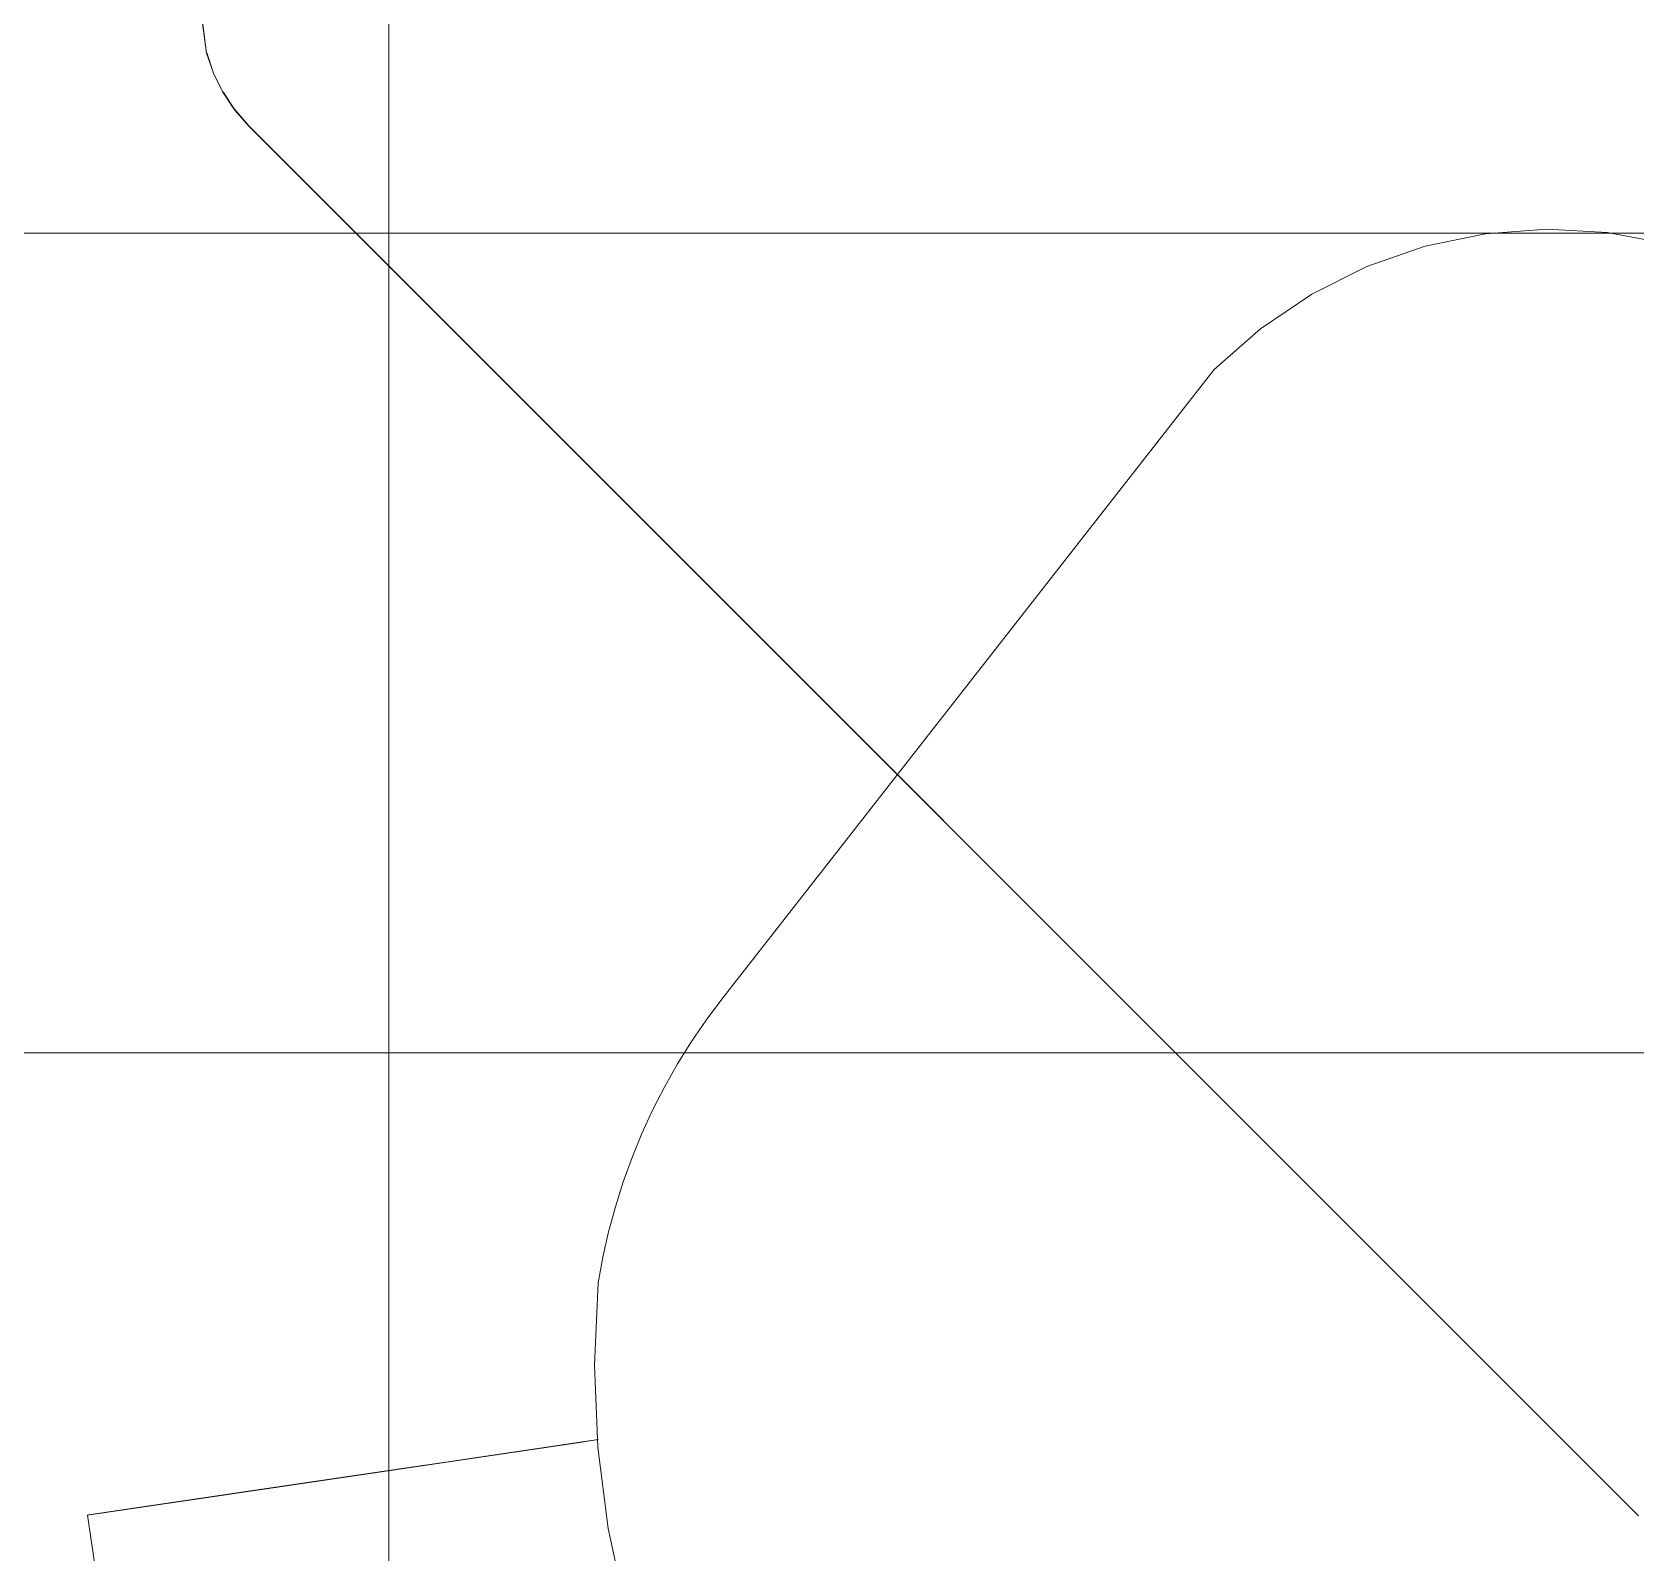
# Model space of a CAD drawing. Extents: x -566 to 72611, y -487 to 32334.
# Drawn here: x 15.15 to 28.14, y 206.95 to 219.27 of the extents above; entities that cross this region are included whole.
import ezdxf

# ---------------------------------------------------------------- set-up
doc = ezdxf.new("R2010")
doc.units = 0
doc.header["$LTSCALE"] = 0.5
doc.header["$MEASUREMENT"] = 0
doc.layers.add('ceilling', color=141, linetype='CONTINUOUS', lineweight=18)
doc.layers.add('floor', color=7, linetype='CONTINUOUS', lineweight=5, true_color=0xcfcfcf)
doc.layers.add('layout', color=7, linetype='CONTINUOUS', lineweight=5, true_color=0xcfcfcf)

msp = doc.modelspace()

# ---------------------------------------------------------------- hatches: boundary and pattern name
at = {"layer": 'floor'}
h = msp.add_hatch(dxfattribs=at)
h.set_pattern_fill('ANSI37', color=256, scale=100, angle=45)
h.set_pattern_definition([(90, (243.028, 267.632), (-12.5, 9e-16), []), (180, (243.028, 267.632), (-9e-16, -12.5), [])])
h.paths.add_polyline_path([(253.46925, 349.5), (154.11744, 349.5), (154.11744, 348.5), (101.14781, 348.5), (101.14781, 349.5), (0, 349.5), (0, 344.5), (36, 344.5, -0.33835703), (0, 308.66941), (0, 308.5), (0, 173.75), (253.46925, 173.75)])
h.paths.add_polyline_path([(36, 344.5), (0, 344.5), (0, 308.66941, 0.33835703)], flags=17)
h.paths.add_polyline_path([(253.46925, 173.75), (0, 173.75), (0, 173.74997), (0, 169.75), (253.46925, 169.75)])
h.paths.add_polyline_path([(253.46925, 169.75), (0, 169.75), (0, 149.21137), (36, 149.21137, -0.33835703), (0, 113.38078), (0, 113.21137), (0, 29.94998), (0, -5), (253.46925, -5)])
h.paths.add_polyline_path([(36, 149.21137), (0, 149.21137), (0, 113.38078, 0.33835703)], flags=17)
h.paths.add_polyline_path([(575.25, 169.75), (510, 169.75), (474.75, 169.75), (327.5, 169.75), (285.46925, 169.75), (285.46925, 165.75), (253.46925, 165.75), (253.46925, -5), (263.99725, -5), (263.99725, 95.99051), (287, 95.99051), (287, 97.5), (292, 97.5), (292, -5), (341.25, -5), (341.25, 13.02988), (341.25012, 15.02988), (346.24839, 15.02988, 0.36108524), (374.08728, 41.24999), (346.25012, 41.24999), (346.25012, 42.99999), (341.25, 42.99999), (341.25, 44.99999), (341.25, 97.5), (357.75, 97.5), (405.75, 97.5), (575.25, 97.5)])

# ---------------------------------------------------------------- linework, layer by layer
at = {"layer": 'ceilling'}
msp.add_line((0, 211), (533.5, 211), dxfattribs=at)
at = {"layer": 'layout'}
for points in [[(16.56048, 219.09912, -69.73263), (16.51736, 219.43951, -69.72025), (16.51563, 219.43951, -69.73263)], [(16.61572, 218.93615, -69.73263), (16.56212, 219.09955, -69.72025), (16.56048, 219.09912, -69.73263)], [(16.69181, 218.78186, -69.73263), (16.6174, 218.93688, -69.72025), (16.61572, 218.93615, -69.73263)], [(16.6174, 218.93688, -69.72025), (16.69181, 218.78186, -69.73263), (16.69332, 218.78276, -69.72025)], [(16.78736, 218.63883, -69.73263), (16.69332, 218.78276, -69.72025), (16.69181, 218.78186, -69.73263)], [(16.78883, 218.63995, -69.72025), (16.69517, 218.78384, -69.71432), (16.69332, 218.78276, -69.72025)], [(16.69332, 218.78276, -69.72025), (16.78736, 218.63883, -69.73263), (16.78883, 218.63995, -69.72025)], [(16.90082, 218.50949, -69.73263), (16.78883, 218.63995, -69.72025), (16.78736, 218.63883, -69.73263)], [(16.90216, 218.51074, -69.72025), (16.79051, 218.64121, -69.71432), (16.78883, 218.63995, -69.72025)], [(16.78883, 218.63995, -69.72025), (16.90082, 218.50949, -69.73263), (16.90216, 218.51074, -69.72025)], [(28.16136, 207.24895, -69.73263), (16.90216, 218.51074, -69.72025), (16.90082, 218.50949, -69.73263)], [(26.43248, 217.53406, -80.51045), (26.92021, 217.6357, -79.38364), (26.92021, 217.6357, -80.51045)], [(26.92021, 217.6357, -79.38364), (26.43248, 217.53406, -80.51045), (26.43248, 217.53406, -79.38364)], [(26.92021, 217.6357, -80.51045), (27.41563, 217.67303, -79.38364), (27.41563, 217.67303, -80.51045)], [(27.41563, 217.67303, -79.38364), (26.92021, 217.6357, -80.51045), (26.92021, 217.6357, -79.38364)], [(27.41563, 217.67303, -79.38364), (27.91048, 217.6455, -80.51045), (27.41563, 217.67303, -80.51045)], [(27.91048, 217.6455, -80.51045), (27.41563, 217.67303, -79.38364), (27.91048, 217.6455, -79.38364)], [(27.91048, 217.6455, -79.38364), (28.39623, 217.55353, -80.51045), (27.91048, 217.6455, -80.51045)], [(28.39623, 217.55353, -80.51045), (27.91048, 217.6455, -79.38364), (28.39623, 217.55353, -79.38364)], [(25.96102, 217.36989, -80.51045), (26.43248, 217.53406, -79.38364), (26.43248, 217.53406, -80.51045)], [(26.43248, 217.53406, -79.38364), (25.96102, 217.36989, -80.51045), (25.96102, 217.36989, -79.38364)], [(25.51385, 217.14603, -80.51045), (25.96102, 217.36989, -79.38364), (25.96102, 217.36989, -80.51045)], [(25.96102, 217.36989, -79.38364), (25.51385, 217.14603, -80.51045), (25.51385, 217.14603, -79.38364)], [(25.09845, 216.86623, -80.51045), (25.51385, 217.14603, -79.38364), (25.51385, 217.14603, -80.51045)], [(25.51385, 217.14603, -79.38364), (25.09845, 216.86623, -80.51045), (25.09845, 216.86623, -79.38364)], [(24.7222, 216.53538, -80.51045), (25.09845, 216.86623, -79.38364), (25.09845, 216.86623, -80.51045)], [(25.09845, 216.86623, -79.38364), (24.7222, 216.53538, -80.51045), (24.7222, 216.53538, -79.38364)], [(20.73562, 211.43522, -80.51045), (24.7222, 216.53538, -79.38364), (24.7222, 216.53538, -80.51045)], [(24.7222, 216.53538, -79.38364), (20.73562, 211.43522, -80.51045), (20.73562, 211.43522, -79.38364)], [(20.60882, 211.26578, -80.51045), (20.73562, 211.43522, -79.38364), (20.73562, 211.43522, -80.51045)], [(20.73562, 211.43522, -79.38364), (20.60882, 211.26578, -80.51045), (20.60882, 211.26578, -79.38364)], [(20.48923, 211.09121, -80.51045), (20.60882, 211.26578, -79.38364), (20.60882, 211.26578, -80.51045)], [(20.60882, 211.26578, -79.38364), (20.48923, 211.09121, -80.51045), (20.48923, 211.09121, -79.38364)], [(20.37719, 210.91184, -80.51045), (20.48923, 211.09121, -79.38364), (20.48923, 211.09121, -80.51045)], [(20.48923, 211.09121, -79.38364), (20.37719, 210.91184, -80.51045), (20.37719, 210.91184, -79.38364)], [(20.27279, 210.72795, -80.51045), (20.37719, 210.91184, -79.38364), (20.37719, 210.91184, -80.51045)], [(20.37719, 210.91184, -79.38364), (20.27279, 210.72795, -80.51045), (20.27279, 210.72795, -79.38364)], [(20.17628, 210.53995, -80.51045), (20.27279, 210.72795, -79.38364), (20.27279, 210.72795, -80.51045)], [(20.27279, 210.72795, -79.38364), (20.17628, 210.53995, -80.51045), (20.17628, 210.53995, -79.38364)], [(20.0879, 210.34815, -80.51045), (20.17628, 210.53995, -79.38364), (20.17628, 210.53995, -80.51045)], [(20.17628, 210.53995, -79.38364), (20.0879, 210.34815, -80.51045), (20.0879, 210.34815, -79.38364)], [(20.00762, 210.1529, -80.51045), (20.0879, 210.34815, -79.38364), (20.0879, 210.34815, -80.51045)], [(20.0879, 210.34815, -79.38364), (20.00762, 210.1529, -80.51045), (20.00762, 210.1529, -79.38364)], [(19.93581, 209.95455, -80.51045), (20.00762, 210.1529, -79.38364), (20.00762, 210.1529, -80.51045)], [(20.00762, 210.1529, -79.38364), (19.93581, 209.95455, -80.51045), (19.93581, 209.95455, -79.38364)], [(19.87249, 209.75356, -80.51045), (19.93581, 209.95455, -79.38364), (19.93581, 209.95455, -80.51045)], [(19.93581, 209.95455, -79.38364), (19.87249, 209.75356, -80.51045), (19.87249, 209.75356, -79.38364)], [(19.81772, 209.55007, -80.51045), (19.87249, 209.75356, -79.38364), (19.87249, 209.75356, -80.51045)], [(19.87249, 209.75356, -79.38364), (19.81772, 209.55007, -80.51045), (19.81772, 209.55007, -79.38364)], [(19.77172, 209.34472, -80.51045), (19.81772, 209.55007, -79.38364), (19.81772, 209.55007, -80.51045)], [(19.81772, 209.55007, -79.38364), (19.77172, 209.34472, -80.51045), (19.77172, 209.34472, -79.38364)], [(19.73447, 209.13769, -80.51045), (19.77172, 209.34472, -79.38364), (19.77172, 209.34472, -80.51045)], [(19.77172, 209.34472, -79.38364), (19.73447, 209.13769, -80.51045), (19.73447, 209.13769, -79.38364)], [(19.70353, 208.47137, -80.51045), (19.73447, 209.13769, -79.38364), (19.73447, 209.13769, -80.51045)], [(19.73447, 209.13769, -79.38364), (19.70353, 208.47137, -80.51045), (19.70353, 208.47137, -79.38364)], [(19.7302, 207.80595, -79.38364), (19.70353, 208.47137, -80.51045), (19.7302, 207.80595, -80.51045)], [(19.70353, 208.47137, -80.51045), (19.7302, 207.80595, -79.38364), (19.70353, 208.47137, -79.38364)], [(19.03677, 207.76378, -76.14727), (17.95928, 207.6047, -76.34729), (17.26132, 207.50164, -73.24213)], [(19.03677, 207.76378, -76.14727), (17.26132, 207.50164, -73.24213), (18.33485, 207.6602, -73.02425)], [(18.97389, 207.75451, -91.07691), (17.89761, 207.5956, -90.87189), (19.0858, 207.77104, -90.54951)], [(19.0858, 207.77104, -90.54951), (17.89761, 207.5956, -90.87189), (18.00922, 207.61208, -90.34601)], [(19.71997, 207.86469, -79.80917), (18.6338, 207.70427, -79.9634), (17.95928, 207.6047, -76.34729)], [(19.71997, 207.86469, -79.80917), (17.95928, 207.6047, -76.34729), (19.03677, 207.76378, -76.14727)], [(19.0858, 207.77104, -90.54951), (18.00922, 207.61208, -90.34601), (19.20021, 207.788, -89.99577)], [(19.20021, 207.788, -89.99577), (18.00922, 207.61208, -90.34601), (18.12173, 207.6287, -89.80136)], [(18.09571, 207.62486, -71.9604), (19.03677, 207.76378, -76.14727), (18.33485, 207.6602, -73.02425)], [(19.20021, 207.788, -89.99577), (18.12173, 207.6287, -89.80136), (19.30755, 207.80375, -89.4389)], [(19.30755, 207.80375, -89.4389), (18.12173, 207.6287, -89.80136), (18.22656, 207.64419, -89.25737)], [(19.30755, 207.80375, -89.4389), (18.22656, 207.64419, -89.25737), (19.40755, 207.81855, -88.8808)], [(19.40755, 207.81855, -88.8808), (18.22656, 207.64419, -89.25737), (18.32423, 207.65856, -88.71218)], [(19.40755, 207.81855, -88.8808), (18.32423, 207.65856, -88.71218), (19.50021, 207.83223, -88.32154)], [(19.50021, 207.83223, -88.32154), (18.32423, 207.65856, -88.71218), (18.41473, 207.67199, -88.16586)], [(19.50021, 207.83223, -88.32154), (18.41473, 207.67199, -88.16586), (19.58536, 207.84479, -87.76123)], [(19.58536, 207.84479, -87.76123), (18.41473, 207.67199, -88.16586), (18.49794, 207.68424, -87.61851)], [(19.58536, 207.84479, -87.76123), (18.49794, 207.68424, -87.61851), (19.66326, 207.85632, -87.19993)], [(19.66326, 207.85632, -87.19993), (18.49794, 207.68424, -87.61851), (18.57403, 207.69551, -87.07021)], [(19.66326, 207.85632, -87.19993), (18.57403, 207.69551, -87.07021), (19.73365, 207.86672, -86.63776)], [(19.73365, 207.86672, -86.63776), (18.57403, 207.69551, -87.07021), (18.64278, 207.70565, -86.52105)], [(19.81436, 207.14658, -79.38364), (19.7302, 207.80595, -80.51045), (19.81436, 207.14658, -80.51045)], [(19.7302, 207.80595, -80.51045), (19.81436, 207.14658, -79.38364), (19.7302, 207.80595, -79.38364)], [(18.02488, 207.61437, -95.81737), (16.94454, 207.45486, -95.63255), (18.12548, 207.62926, -95.28979)], [(18.12548, 207.62926, -95.28979), (16.94454, 207.45486, -95.63255), (17.04549, 207.46975, -95.10271)], [(18.33485, 207.6602, -73.02425), (17.26132, 207.50164, -73.24213), (17.02231, 207.46634, -72.17908)], [(18.33485, 207.6602, -73.02425), (17.02231, 207.46634, -72.17908), (18.09571, 207.62486, -71.9604)], [(18.12548, 207.62926, -95.28979), (17.04549, 207.46975, -95.10271), (18.22721, 207.64424, -94.76241)], [(18.22721, 207.64424, -94.76241), (17.04549, 207.46975, -95.10271), (17.14777, 207.48485, -94.5731)], [(18.22721, 207.64424, -94.76241), (17.14777, 207.48485, -94.5731), (18.33027, 207.65943, -94.23525)], [(18.33027, 207.65943, -94.23525), (17.14777, 207.48485, -94.5731), (17.25123, 207.50017, -94.04369)], [(18.33027, 207.65943, -94.23525), (17.25123, 207.50017, -94.04369), (18.4345, 207.67484, -93.70831)], [(18.4345, 207.67484, -93.70831), (17.25123, 207.50017, -94.04369), (17.35593, 207.51562, -93.5145)], [(18.4345, 207.67484, -93.70831), (17.35593, 207.51562, -93.5145), (18.53993, 207.69042, -93.18159)], [(18.53993, 207.69042, -93.18159), (17.35593, 207.51562, -93.5145), (17.46184, 207.53125, -92.98553)], [(18.53993, 207.69042, -93.18159), (17.46184, 207.53125, -92.98553), (18.64671, 207.70621, -92.65508)], [(18.64671, 207.70621, -92.65508), (17.46184, 207.53125, -92.98553), (17.56896, 207.54704, -92.45678)], [(18.64671, 207.70621, -92.65508), (17.56896, 207.54704, -92.45678), (18.75456, 207.72214, -92.1288)], [(18.75456, 207.72214, -92.1288), (17.56896, 207.54704, -92.45678), (17.67728, 207.56301, -91.92825)], [(18.75456, 207.72214, -92.1288), (17.67728, 207.56301, -91.92825), (18.86362, 207.73824, -91.60274)], [(18.86362, 207.73824, -91.60274), (17.67728, 207.56301, -91.92825), (17.78686, 207.57928, -91.39996)], [(18.86362, 207.73824, -91.60274), (17.78686, 207.57928, -91.39996), (18.97389, 207.75451, -91.07691)], [(18.97389, 207.75451, -91.07691), (17.78686, 207.57928, -91.39996), (17.89761, 207.5956, -90.87189)], [(17.29831, 207.50712, -68.83732), (16.1736, 207.34105, -68.90421), (16.09963, 207.33009, -68.6791)], [(17.29831, 207.50712, -68.83732), (16.09963, 207.33009, -68.6791), (17.23245, 207.49737, -68.69098)], [(17.23245, 207.49737, -68.69098), (16.09963, 207.33009, -68.6791), (17.16387, 207.48723, -68.54575)], [(17.37021, 207.51774, -69.07613), (16.24464, 207.35149, -69.13013), (16.1736, 207.34105, -68.90421)], [(17.37021, 207.51774, -69.07613), (16.1736, 207.34105, -68.90421), (17.29831, 207.50712, -68.83732)], [(17.43901, 207.52784, -69.31577), (16.31292, 207.36159, -69.35687), (16.24464, 207.35149, -69.13013)], [(17.43901, 207.52784, -69.31577), (16.24464, 207.35149, -69.13013), (17.37021, 207.51774, -69.07613)], [(17.50457, 207.53755, -69.55508), (16.37826, 207.37117, -69.58437), (16.31292, 207.36159, -69.35687)], [(17.50457, 207.53755, -69.55508), (16.31292, 207.36159, -69.35687), (17.43901, 207.52784, -69.31577)], [(17.55769, 207.54536, -69.75571), (16.4411, 207.3805, -69.81377), (16.37826, 207.37117, -69.58437)], [(17.55769, 207.54536, -69.75571), (16.37826, 207.37117, -69.58437), (17.50457, 207.53755, -69.55508)], [(17.61, 207.55313, -69.95543), (16.49285, 207.38813, -70.00895), (16.4411, 207.3805, -69.81377)], [(17.61, 207.55313, -69.95543), (16.4411, 207.3805, -69.81377), (17.55769, 207.54536, -69.75571)], [(17.66158, 207.56077, -70.1553), (16.54425, 207.39577, -70.20546), (16.49285, 207.38813, -70.00895)], [(17.66158, 207.56077, -70.1553), (16.49285, 207.38813, -70.00895), (17.61, 207.55313, -69.95543)], [(17.71246, 207.56823, -70.35532), (16.59496, 207.40324, -70.40212), (16.54425, 207.39577, -70.20546)], [(17.71246, 207.56823, -70.35532), (16.54425, 207.39577, -70.20546), (17.66158, 207.56077, -70.1553)], [(17.7627, 207.57566, -70.55549), (16.64507, 207.41062, -70.59894), (16.59496, 207.40324, -70.40212)], [(17.7627, 207.57566, -70.55549), (16.59496, 207.40324, -70.40212), (17.71246, 207.56823, -70.35532)], [(17.81233, 207.58299, -70.75581), (16.69453, 207.41796, -70.7959), (16.64507, 207.41062, -70.59894)], [(17.81233, 207.58299, -70.75581), (16.64507, 207.41062, -70.59894), (17.7627, 207.57566, -70.55549)], [(17.86123, 207.5902, -70.95628), (16.74329, 207.42512, -70.99301), (16.69453, 207.41796, -70.7959)], [(17.86123, 207.5902, -70.95628), (16.69453, 207.41796, -70.7959), (17.81233, 207.58299, -70.75581)], [(17.90948, 207.59737, -71.1569), (16.79142, 207.43224, -71.19027), (16.74329, 207.42512, -70.99301)], [(17.90948, 207.59737, -71.1569), (16.74329, 207.42512, -70.99301), (17.86123, 207.5902, -70.95628)], [(16.74627, 207.4256, -96.69225), (17.92545, 207.5997, -96.34516), (17.82722, 207.5852, -96.8737)], [(17.92545, 207.5997, -96.34516), (16.74627, 207.4256, -96.69225), (16.84467, 207.4401, -96.16259)], [(17.95704, 207.60436, -71.35767), (16.83893, 207.43928, -71.38766), (16.79142, 207.43224, -71.19027)], [(17.95704, 207.60436, -71.35767), (16.79142, 207.43224, -71.19027), (17.90948, 207.59737, -71.1569)], [(18.00395, 207.61131, -71.55856), (16.88576, 207.44614, -71.58521), (16.83893, 207.43928, -71.38766)], [(18.00395, 207.61131, -71.55856), (16.83893, 207.43928, -71.38766), (17.95704, 207.60436, -71.35767)], [(17.92545, 207.5997, -96.34516), (16.84467, 207.4401, -96.16259), (18.02488, 207.61437, -95.81737)], [(18.02488, 207.61437, -95.81737), (16.84467, 207.4401, -96.16259), (16.94454, 207.45486, -95.63255)], [(18.05017, 207.61808, -71.75961), (16.9319, 207.453, -71.78289), (16.88576, 207.44614, -71.58521)], [(18.05017, 207.61808, -71.75961), (16.88576, 207.44614, -71.58521), (18.00395, 207.61131, -71.55856)], [(18.09571, 207.62486, -71.9604), (16.97739, 207.45965, -71.98071), (16.9319, 207.453, -71.78289)], [(18.09571, 207.62486, -71.9604), (16.9319, 207.453, -71.78289), (18.05017, 207.61808, -71.75961)], [(18.09571, 207.62486, -71.9604), (17.02231, 207.46634, -72.17908), (16.97739, 207.45965, -71.98071)], [(17.95928, 207.6047, -76.34729), (17.02231, 207.46634, -72.17908), (17.26132, 207.50164, -73.24213)], [(16.6117, 207.40566, -67.56361), (15.6873, 207.26923, -67.56718), (15.59632, 207.25577, -67.34775)], [(16.6117, 207.40566, -67.56361), (15.59632, 207.25577, -67.34775), (16.5228, 207.39254, -67.42873)], [(16.5228, 207.39254, -67.42873), (15.59632, 207.25577, -67.34775), (16.43143, 207.37911, -67.29533)], [(16.43143, 207.37911, -67.29533), (15.59632, 207.25577, -67.34775), (15.59757, 207.2559, -67.30764)], [(16.43143, 207.37911, -67.29533), (15.59757, 207.2559, -67.30764), (15.60335, 207.25685, -67.2679)], [(16.43143, 207.37911, -67.29533), (15.60335, 207.25685, -67.2679), (16.33761, 207.36522, -67.16345)], [(16.69819, 207.41843, -67.69993), (15.77534, 207.28218, -67.78764), (15.6873, 207.26923, -67.56718)], [(16.69819, 207.41843, -67.69993), (15.6873, 207.26923, -67.56718), (16.6117, 207.40566, -67.56361)], [(16.86362, 207.4429, -67.97672), (15.86062, 207.29478, -68.0091), (15.77534, 207.28218, -67.78764)], [(16.78222, 207.4309, -67.83765), (15.77534, 207.28218, -67.78764), (16.86362, 207.4429, -67.97672)], [(16.78222, 207.4309, -67.83765), (15.77534, 207.28218, -67.78764), (16.69819, 207.41843, -67.69993)], [(16.9426, 207.45456, -68.11711), (15.94318, 207.307, -68.23151), (15.86062, 207.29478, -68.0091)], [(16.9426, 207.45456, -68.11711), (15.86062, 207.29478, -68.0091), (16.86362, 207.4429, -67.97672)], [(17.0927, 207.47674, -68.40167), (16.02277, 207.31874, -68.45486), (15.94318, 207.307, -68.23151)], [(17.0927, 207.47674, -68.40167), (15.94318, 207.307, -68.23151), (17.01899, 207.46586, -68.25877)], [(17.01899, 207.46586, -68.25877), (15.94318, 207.307, -68.23151), (16.9426, 207.45456, -68.11711)], [(17.16387, 207.48723, -68.54575), (16.09963, 207.33009, -68.6791), (16.02277, 207.31874, -68.45486)], [(17.16387, 207.48723, -68.54575), (16.02277, 207.31874, -68.45486), (17.0927, 207.47674, -68.40167)], [(15.76101, 206.14107, -67.34775), (15.59757, 207.2559, -67.30764), (15.59632, 207.25577, -67.34775)], [(16.33761, 207.36522, -67.16345), (15.60335, 207.25685, -67.2679), (15.61358, 207.25836, -67.22897)], [(16.33761, 207.36522, -67.16345), (15.61358, 207.25836, -67.22897), (15.62817, 207.26052, -67.19132)], [(16.33761, 207.36522, -67.16345), (15.62817, 207.26052, -67.19132), (15.64686, 207.26323, -67.15537)], [(16.33761, 207.36522, -67.16345), (15.64686, 207.26323, -67.15537), (16.31072, 207.3612, -67.12991)], [(16.31072, 207.3612, -67.12991), (15.64686, 207.26323, -67.15537), (15.6696, 207.26656, -67.12155)], [(16.31072, 207.3612, -67.12991), (15.6696, 207.26656, -67.12155), (16.28055, 207.35684, -67.099)], [(16.28055, 207.35684, -67.099), (15.6696, 207.26656, -67.12155), (15.69606, 207.27048, -67.09026)], [(16.28055, 207.35684, -67.099), (15.69606, 207.27048, -67.09026), (16.24736, 207.35188, -67.07101)], [(16.24736, 207.35188, -67.07101), (15.69606, 207.27048, -67.09026), (15.72584, 207.27489, -67.06184)], [(16.24736, 207.35188, -67.07101), (15.72584, 207.27489, -67.06184), (16.21141, 207.34657, -67.0462)], [(16.21141, 207.34657, -67.0462), (15.72584, 207.27489, -67.06184), (15.75864, 207.27972, -67.03663)], [(16.21141, 207.34657, -67.0462), (15.75864, 207.27972, -67.03663), (16.17322, 207.34092, -67.0248)], [(16.17322, 207.34092, -67.0248), (15.75864, 207.27972, -67.03663), (15.79416, 207.28494, -67.01492)], [(16.17322, 207.34092, -67.0248), (15.79416, 207.28494, -67.01492), (16.13299, 207.33505, -67.00702)], [(16.13299, 207.33505, -67.00702), (15.79416, 207.28494, -67.01492), (15.81668, 207.28831, -67.00424)], [(16.13299, 207.33505, -67.00702), (15.81668, 207.28831, -67.00424), (16.09109, 207.32879, -66.99302)], [(16.09109, 207.32879, -66.99302), (15.81668, 207.28831, -67.00424), (15.87145, 207.29638, -66.983)], [(16.09109, 207.32879, -66.99302), (15.87145, 207.29638, -66.983), (16.04801, 207.32249, -66.98292)], [(16.04801, 207.32249, -66.98292), (15.87145, 207.29638, -66.983), (15.91539, 207.30285, -66.97688)], [(16.04801, 207.32249, -66.98292), (15.91539, 207.30285, -66.97688), (16.00412, 207.31597, -66.97684)], [(16.00412, 207.31597, -66.97684), (15.91539, 207.30285, -66.97688), (15.95975, 207.30941, -66.97481)], [(19.95527, 206.49795, -79.38364), (19.81436, 207.14658, -80.51045), (19.95527, 206.49795, -80.51045)], [(19.81436, 207.14658, -80.51045), (19.95527, 206.49795, -79.38364), (19.81436, 207.14658, -79.38364)]]:
    msp.add_3dface(points, dxfattribs=at)

doc.saveas('drawing.dxf')
